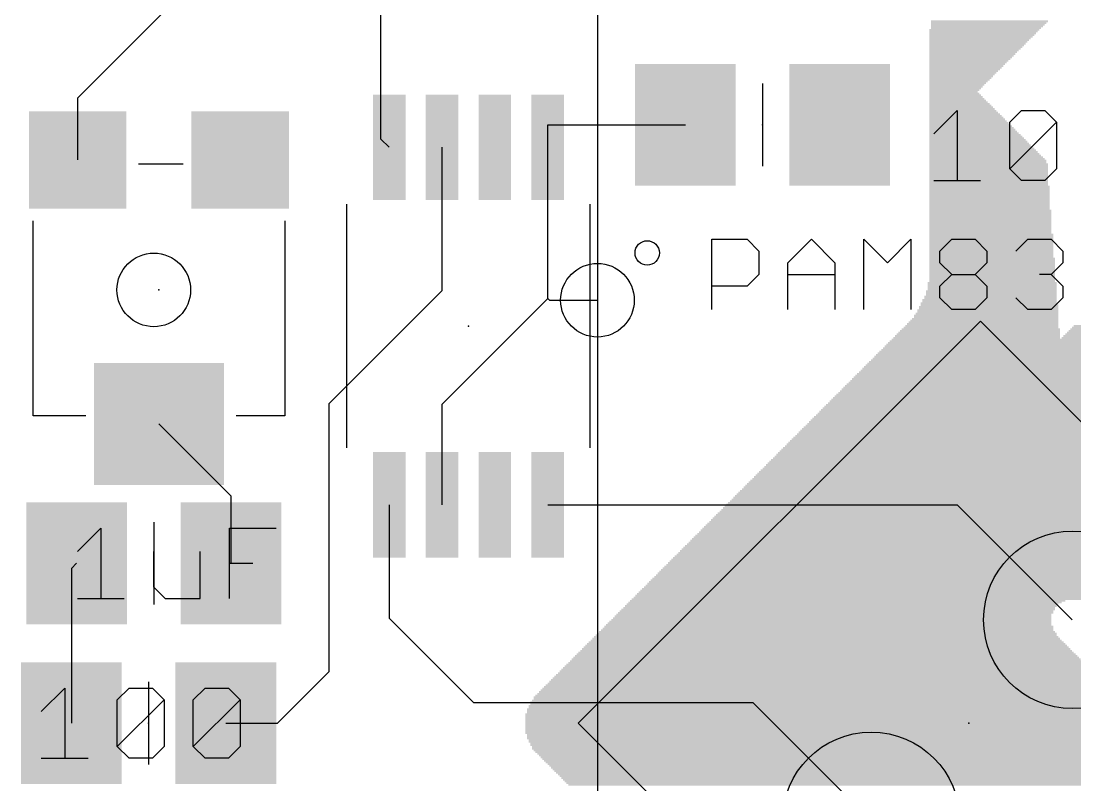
# Model space of a CAD drawing. Extents: x -40.8 to 40.8, y -42.1 to 43.9.
# Drawn here: x 17.29 to 30.26, y -20.06 to -10.66 of the extents above; entities that cross this region are included whole.
import ezdxf

# ---------------------------------------------------------------- set-up
doc = ezdxf.new("R2010")
doc.units = 0
for name, color, linetype in [('1', 22, 'CONTINUOUS'), ('16', 5, 'CONTINUOUS'), ('17', 82, 'CONTINUOUS'), ('18', 82, 'CONTINUOUS'), ('200', 2, 'CONTINUOUS'), ('21', 2, 'CONTINUOUS'), ('23', 2, 'CONTINUOUS'), ('27', 253, 'CONTINUOUS')]:
    doc.layers.add(name, color=color, linetype=linetype)

# ---------------------------------------------------------------- blocks, each defined once
blk = doc.blocks.new('RECT')
blk.add_solid([(-0.5, -0.5), (0.5, -0.5), (-0.5, 0.5), (0.5, 0.5)])
blk = doc.blocks.new('ROUNDP')
blk.add_circle((0, 0), 0.5)
blk = doc.blocks.new('ROUNDV')
blk.add_circle((0, 0), 0.5)

msp = doc.modelspace()

# ---------------------------------------------------------------- linework, layer by layer
at = {"layer": '1'}
for p, q in [((21.7195, -12.1125), (21.7195, -9.8425)), ((17.9865, -11.6045), (19.304, -10.287)), ((17.9865, -12.37), (17.9865, -11.6045)), ((23.7715, -12.2145), (23.7715, -11.938)), ((23.7715, -11.938), (25.466, -11.938)), ((21.8215, -12.2145), (21.7195, -12.1125)), ((22.4715, -13.9775), (22.4715, -12.2145)), ((23.7715, -14.0745), (23.7715, -12.2145)), ((21.082, -15.367), (22.4715, -13.9775)), ((22.4715, -15.3745), (23.7715, -14.0745)), ((23.7715, -14.0745), (23.794, -14.097)), ((23.794, -14.097), (24.384, -14.097)), ((21.082, -18.669), (21.082, -15.367)), ((22.4715, -16.6145), (22.4715, -15.3745)), ((18.9865, -15.62), (19.873, -16.5065)), ((19.873, -16.5065), (19.873, -17.3355)), ((21.8215, -16.6145), (21.8215, -18.0115)), ((23.7715, -16.6145), (28.8121, -16.6145)), ((28.8121, -16.6145), (30.2288, -18.0312)), ((17.973, -17.3355), (17.9095, -17.399)), ((17.9095, -17.399), (17.9095, -19.304)), ((21.8215, -18.0115), (22.86, -19.05)), ((20.447, -19.304), (21.082, -18.669)), ((22.86, -19.05), (26.2978, -19.05)), ((26.2978, -19.05), (27.7539, -20.5061)), ((19.8095, -19.304), (20.447, -19.304))]:
    msp.add_line(p, q, dxfattribs=at)
at = {"layer": '16'}
for p, q in [((24.384, 6.731), (24.384, -14.097)), ((24.384, -14.097), (24.384, -23.876))]:
    msp.add_line(p, q, dxfattribs=at)
at = {"layer": '21'}
for p, q in [((26.416, -11.43), (26.416, -12.446)), ((19.2865, -12.42), (18.7365, -12.42)), ((21.2965, -12.9145), (21.2965, -15.9145)), ((24.2965, -15.9145), (24.2965, -12.9145)), ((17.4365, -15.52), (17.4365, -13.12)), ((20.5365, -13.12), (20.5365, -15.52)), ((29.0974, -14.3543), (24.1477, -19.304)), ((33.0572, -18.3141), (29.0974, -14.3543)), ((18.0865, -15.52), (17.4365, -15.52)), ((20.5365, -15.52), (19.9365, -15.52)), ((18.923, -16.8275), (18.923, -17.8435)), ((18.8595, -18.796), (18.8595, -19.812)), ((24.1477, -19.304), (28.1075, -23.2638))]:
    msp.add_line(p, q, dxfattribs=at)
msp.add_circle((24.9965, -13.5145), 0.15, dxfattribs=at)
at = {"layer": '23'}
for p in [(26.416, -11.938), (18.9865, -13.97), (22.7965, -14.4145), (18.923, -17.3355), (18.8595, -19.304), (28.956, -19.304)]:
    msp.add_point(p, dxfattribs=at)
at = {"layer": '27'}
for p, q in [((28.5242, -12.0476), (28.8123, -11.7595)), ((28.8123, -11.7595), (28.8123, -12.6238)), ((29.4597, -11.9035), (29.6038, -11.7595)), ((29.6038, -11.7595), (29.8919, -11.7595)), ((29.8919, -11.7595), (30.0359, -11.9035)), ((29.4597, -12.4797), (29.4597, -11.9035)), ((29.4597, -12.4797), (30.0359, -11.9035)), ((30.0359, -11.9035), (30.0359, -12.4797)), ((29.6038, -12.6238), (29.4597, -12.4797)), ((30.0359, -12.4797), (29.8919, -12.6238)), ((28.5242, -12.6238), (29.1004, -12.6238)), ((29.8919, -12.6238), (29.6038, -12.6238)), ((25.7937, -14.2113), (25.7937, -13.347)), ((25.7937, -13.347), (26.2259, -13.347)), ((26.2259, -13.347), (26.3699, -13.491)), ((26.7292, -13.6351), (27.0173, -13.347)), ((27.0173, -13.347), (27.3054, -13.6351)), ((27.6647, -14.2113), (27.6647, -13.347)), ((27.6647, -13.347), (27.9529, -13.6351)), ((27.9529, -13.6351), (28.241, -13.347)), ((28.241, -13.347), (28.241, -14.2113)), ((28.6003, -13.491), (28.7443, -13.347)), ((28.7443, -13.347), (29.0324, -13.347)), ((29.0324, -13.347), (29.1765, -13.491)), ((29.5358, -13.491), (29.6798, -13.347)), ((29.6798, -13.347), (29.9679, -13.347)), ((29.9679, -13.347), (30.112, -13.491)), ((26.3699, -13.491), (26.3699, -13.7791)), ((28.6003, -13.6351), (28.6003, -13.491)), ((29.1765, -13.491), (29.1765, -13.6351)), ((30.112, -13.491), (30.112, -13.6351)), ((26.7292, -14.2113), (26.7292, -13.6351)), ((27.3054, -13.6351), (27.3054, -14.2113)), ((28.7443, -13.7791), (28.6003, -13.6351)), ((29.1765, -13.6351), (29.0324, -13.7791)), ((30.112, -13.6351), (29.9679, -13.7791)), ((26.3699, -13.7791), (26.2259, -13.9232)), ((26.7292, -13.7791), (27.3054, -13.7791)), ((28.6003, -13.9232), (28.7443, -13.7791)), ((28.7443, -13.7791), (29.0324, -13.7791)), ((29.0324, -13.7791), (29.1765, -13.9232)), ((29.9679, -13.7791), (29.8239, -13.7791)), ((29.9679, -13.7791), (30.112, -13.9232)), ((26.2259, -13.9232), (25.7937, -13.9232)), ((28.6003, -14.0672), (28.6003, -13.9232)), ((29.1765, -13.9232), (29.1765, -14.0672)), ((30.112, -13.9232), (30.112, -14.0672)), ((28.7443, -14.2113), (28.6003, -14.0672)), ((29.1765, -14.0672), (29.0324, -14.2113)), ((29.6798, -14.2113), (29.5358, -14.0672)), ((30.112, -14.0672), (29.9679, -14.2113)), ((29.0324, -14.2113), (28.7443, -14.2113)), ((29.9679, -14.2113), (29.6798, -14.2113)), ((17.9832, -17.1911), (18.2713, -16.903)), ((18.2713, -16.903), (18.2713, -17.7673)), ((19.8542, -17.7673), (19.8542, -16.903)), ((19.8542, -16.903), (20.4305, -16.903)), ((18.9187, -17.1911), (18.9187, -17.6232)), ((19.4949, -17.7673), (19.4949, -17.1911)), ((19.8542, -17.3351), (20.1424, -17.3351)), ((18.9187, -17.6232), (19.0628, -17.7673)), ((17.9832, -17.7673), (18.5594, -17.7673)), ((19.0628, -17.7673), (19.4949, -17.7673)), ((17.5387, -19.1596), (17.8268, -18.8715)), ((17.8268, -18.8715), (17.8268, -19.7358)), ((18.4742, -19.0155), (18.6183, -18.8715)), ((18.6183, -18.8715), (18.9064, -18.8715)), ((18.9064, -18.8715), (19.0504, -19.0155)), ((19.4097, -19.0155), (19.5538, -18.8715)), ((19.5538, -18.8715), (19.8419, -18.8715)), ((19.8419, -18.8715), (19.986, -19.0155)), ((18.4742, -19.5917), (18.4742, -19.0155)), ((18.4742, -19.5917), (19.0504, -19.0155)), ((19.0504, -19.0155), (19.0504, -19.5917)), ((19.4097, -19.5917), (19.4097, -19.0155)), ((19.4097, -19.5917), (19.986, -19.0155)), ((19.986, -19.0155), (19.986, -19.5917)), ((18.6183, -19.7358), (18.4742, -19.5917)), ((19.0504, -19.5917), (18.9064, -19.7358)), ((19.5538, -19.7358), (19.4097, -19.5917)), ((19.986, -19.5917), (19.8419, -19.7358)), ((17.5387, -19.7358), (18.1149, -19.7358)), ((18.9064, -19.7358), (18.6183, -19.7358)), ((19.8419, -19.7358), (19.5538, -19.7358))]:
    msp.add_line(p, q, dxfattribs=at)

# ---------------------------------------------------------------- block references
at = {"layer": '1', "xscale": 1.24, "yscale": 1.5}
for p in [(25.466, -11.938), (27.366, -11.938), (17.973, -17.3355), (19.873, -17.3355), (17.9095, -19.304), (19.8095, -19.304)]:
    msp.add_blockref('RECT', p, dxfattribs=at)
at = {"layer": '1'}
for p, xscale, yscale, rotation in [((21.8215, -12.2145), 1.3, 0.4, 270), ((22.4715, -12.2145), 1.3, 0.4, 270), ((23.1215, -12.2145), 1.3, 0.4, 270), ((23.7715, -12.2145), 1.3, 0.4, 270), ((17.9865, -12.37), 1.2, 1.2, 270), ((19.9865, -12.37), 1.2, 1.2, 270), ((18.9865, -15.62), 1.6, 1.5, 180), ((21.8215, -16.6145), 1.3, 0.4, 270), ((22.4715, -16.6145), 1.3, 0.4, 270), ((23.1215, -16.6145), 1.3, 0.4, 270), ((23.7715, -16.6145), 1.3, 0.4, 270)]:
    msp.add_blockref('RECT', p, dxfattribs=dict(at, xscale=xscale, yscale=yscale, rotation=rotation))
at = {"layer": '17', "xscale": 2.1844, "yscale": 2.1844, "rotation": 45}
for p in [(30.2288, -18.0312), (30.2288, -18.0312), (27.7539, -20.5061), (27.7539, -20.5061)]:
    msp.add_blockref('ROUNDP', p, dxfattribs=at)
at = {"layer": '18', "xscale": 0.9064, "yscale": 0.9064}
for p in [(18.923, -13.97), (18.923, -13.97), (24.384, -14.097), (24.384, -14.097)]:
    msp.add_blockref('ROUNDV', p, dxfattribs=at)
at = {"layer": '200', "yscale": 0.0212}
for p, xscale in [((29.1469, -10.7691), 1.3548), ((29.2104, -10.6633), 1.4396), ((29.1998, -10.6844), 1.4184), ((29.1893, -10.7056), 1.3973), ((29.1787, -10.7268), 1.3761), ((29.1681, -10.748), 1.3549), ((29.1364, -10.7903), 1.3337), ((29.1151, -10.8326), 1.2913), ((29.1046, -10.8538), 1.2702), ((29.094, -10.875), 1.249), ((29.0834, -10.8961), 1.2278), ((29.1258, -10.8115), 1.3125), ((29.0305, -11.002), 1.122), ((29.0199, -11.0232), 1.1008), ((29.0729, -10.9173), 1.2067), ((29.0623, -10.9385), 1.1855), ((29.0517, -10.9597), 1.1643), ((29.0411, -10.9808), 1.1431), ((29.0093, -11.0443), 1.0796), ((28.9988, -11.0655), 1.0585), ((28.9882, -11.0867), 1.0373), ((28.9776, -11.1078), 1.0161), ((28.967, -11.129), 0.995), ((28.9564, -11.1502), 0.9738), ((28.9458, -11.1714), 0.9526), ((28.9352, -11.1925), 0.9314), ((28.9246, -11.2137), 0.9103), ((28.8929, -11.2772), 0.8468), ((28.9141, -11.2349), 0.8891), ((28.9035, -11.256), 0.8679), ((28.8823, -11.2984), 0.8256), ((28.8717, -11.3195), 0.8044), ((28.84, -11.3831), 0.7409), ((28.8294, -11.4042), 0.7197), ((28.8188, -11.4254), 0.6986), ((28.8612, -11.3407), 0.7833), ((28.8506, -11.3619), 0.7621), ((28.8082, -11.4466), 0.6774), ((28.7976, -11.4677), 0.6562), ((28.7871, -11.4889), 0.6351), ((28.7765, -11.5101), 0.6139), ((28.7659, -11.5312), 0.5927), ((28.7765, -11.5524), 0.6139), ((28.7871, -11.5736), 0.6351), ((28.7976, -11.5948), 0.6562), ((28.8082, -11.6159), 0.6774), ((28.8188, -11.6371), 0.6986), ((28.8294, -11.6583), 0.7197), ((28.84, -11.6794), 0.7409), ((28.8717, -11.7429), 0.8044), ((28.8823, -11.7641), 0.8256), ((28.8929, -11.7853), 0.8468), ((28.8506, -11.7006), 0.7621), ((28.8612, -11.7218), 0.7833), ((28.9035, -11.8065), 0.8679), ((28.9246, -11.8488), 0.9103), ((28.9352, -11.87), 0.9314), ((28.9458, -11.8911), 0.9526), ((28.9564, -11.9123), 0.9738), ((28.967, -11.9335), 0.995), ((28.9141, -11.8276), 0.8891), ((28.9776, -11.9546), 1.0161), ((28.9882, -11.9758), 1.0373), ((28.9988, -11.997), 1.0585), ((29.0093, -12.0182), 1.0796), ((29.0199, -12.0393), 1.1008), ((29.0305, -12.0605), 1.122), ((29.0834, -12.1663), 1.2278), ((29.094, -12.1875), 1.249), ((29.0411, -12.0817), 1.1431), ((29.0517, -12.1028), 1.1643), ((29.0623, -12.124), 1.1855), ((29.0729, -12.1452), 1.2067), ((29.1046, -12.2087), 1.2702), ((29.1151, -12.2299), 1.2913), ((29.1364, -12.2722), 1.3337), ((29.1469, -12.2934), 1.3548), ((29.1575, -12.3145), 1.376), ((29.1258, -12.251), 1.3125), ((29.1681, -12.3357), 1.3972), ((29.1787, -12.3569), 1.4184), ((29.1893, -12.378), 1.4395), ((29.1893, -12.3992), 1.4395), ((29.1999, -12.4204), 1.4607), ((29.1999, -12.4416), 1.4607), ((29.1999, -12.4627), 1.4607), ((29.1999, -12.4839), 1.4607), ((29.1999, -12.5051), 1.4607), ((29.1999, -12.5262), 1.4607), ((29.1999, -12.5474), 1.4607), ((29.1999, -12.5686), 1.4607), ((29.1999, -12.5897), 1.4607), ((29.1999, -12.6109), 1.4607), ((29.1999, -12.6321), 1.4607), ((29.1999, -12.6533), 1.4607), ((29.1999, -12.6744), 1.4607), ((29.2105, -12.6956), 1.4819), ((29.2105, -12.7168), 1.4819), ((29.2105, -12.7379), 1.4819), ((29.2105, -12.7591), 1.4819), ((29.2105, -12.7803), 1.4819), ((29.2105, -12.8014), 1.4819), ((29.2105, -12.8226), 1.4819), ((29.2105, -12.8438), 1.4819), ((29.2105, -12.865), 1.4819), ((29.2105, -12.8861), 1.4819), ((29.2105, -12.9073), 1.4819), ((29.2105, -12.9285), 1.4819), ((29.2105, -12.9496), 1.4819), ((29.2105, -12.9708), 1.4819), ((29.221, -12.992), 1.503), ((29.221, -13.0132), 1.503), ((29.221, -13.0343), 1.503), ((29.221, -13.0555), 1.503), ((29.221, -13.0767), 1.503), ((29.221, -13.0978), 1.503), ((29.221, -13.119), 1.503), ((29.221, -13.1402), 1.503), ((29.221, -13.1613), 1.503), ((29.221, -13.1825), 1.503), ((29.221, -13.2037), 1.503), ((29.221, -13.2248), 1.503), ((29.221, -13.246), 1.503), ((29.221, -13.2672), 1.503), ((29.2316, -13.2884), 1.5242), ((29.2316, -13.3095), 1.5242), ((29.2316, -13.3307), 1.5242), ((29.2316, -13.3519), 1.5242), ((29.2316, -13.373), 1.5242), ((29.2316, -13.3942), 1.5242), ((29.2316, -13.4154), 1.5242), ((29.2316, -13.4365), 1.5242), ((29.2316, -13.4577), 1.5242), ((29.2316, -13.4789), 1.5242), ((29.2316, -13.5001), 1.5242), ((29.2316, -13.5212), 1.5242), ((29.2316, -13.5424), 1.5242), ((29.2316, -13.5636), 1.5242), ((29.2422, -13.5847), 1.5454), ((29.2422, -13.6059), 1.5454), ((29.2422, -13.6271), 1.5454), ((29.2422, -13.6482), 1.5454), ((29.2422, -13.6694), 1.5454), ((29.2422, -13.6906), 1.5454), ((29.2422, -13.7118), 1.5454), ((29.2422, -13.7329), 1.5454), ((29.2422, -13.7541), 1.5454), ((29.2422, -13.8811), 1.5877), ((29.2422, -13.7753), 1.5454), ((29.2422, -13.7964), 1.5454), ((29.2422, -13.8176), 1.5454), ((29.2422, -13.8388), 1.5454), ((29.2422, -13.8599), 1.5454), ((29.2316, -13.987), 1.6089), ((29.2316, -14.0081), 1.6089), ((29.2422, -13.9023), 1.5877), ((29.2422, -13.9235), 1.5877), ((29.2422, -13.9446), 1.5877), ((29.2422, -13.9658), 1.5877), ((29.1998, -14.1352), 1.6724), ((29.2104, -14.0928), 1.6512), ((29.2104, -14.114), 1.6512), ((29.221, -14.0505), 1.63), ((29.221, -14.0716), 1.63), ((29.2316, -14.0293), 1.6089), ((29.1787, -14.2622), 1.7571), ((29.1893, -14.2198), 1.7359), ((29.1893, -14.241), 1.7359), ((29.1998, -14.1775), 1.7148), ((29.1998, -14.1987), 1.7148), ((29.2104, -14.1563), 1.6936), ((29.1258, -14.3892), 1.8629), ((29.1363, -14.368), 1.8418), ((29.1469, -14.3469), 1.8206), ((29.1575, -14.3257), 1.7994), ((29.1681, -14.2833), 1.7783), ((29.1681, -14.3045), 1.7783), ((29.0623, -14.5374), 2.0323), ((29.0728, -14.5162), 2.0112), ((29.0834, -14.495), 1.99), ((29.094, -14.4739), 1.9688), ((29.1045, -14.4527), 1.9477), ((29.1045, -14.4315), 1.9053), ((29.1151, -14.4104), 1.8841), ((31.3274, -14.5374), 2.4134), ((31.3592, -14.5162), 2.4345), ((31.3803, -14.495), 2.4345), ((30.8723, -14.4739), 1.3761), ((30.8405, -14.4527), 1.2702), ((30.83, -14.4315), 1.2067), ((30.8299, -14.4104), 1.1644), ((30.1207, -14.6644), 4.4034), ((30.1419, -14.6432), 4.4034), ((30.1737, -14.6221), 4.4245), ((30.2055, -14.6009), 4.4457), ((30.2371, -14.5797), 4.4669), ((29.0517, -14.5586), 2.0535), ((31.2957, -14.5586), 2.3922), ((29.909, -14.7914), 4.234), ((29.9408, -14.7703), 4.2552), ((29.9832, -14.7491), 4.2975), ((30.0149, -14.7279), 4.3187), ((30.0467, -14.7068), 4.3399), ((30.089, -14.6856), 4.3822), ((29.5809, -14.9184), 3.8318), ((29.655, -14.8973), 3.9376), ((29.7185, -14.8761), 4.0223), ((29.7714, -14.8549), 4.0858), ((29.8138, -14.8338), 4.1281), ((29.8667, -14.8126), 4.1916), ((29.4539, -15.0455), 3.8318), ((29.4645, -15.0243), 3.8106), ((29.4856, -15.0031), 3.8106), ((29.5068, -14.982), 3.8106), ((29.528, -14.9608), 3.8106), ((29.5491, -14.9396), 3.8106), ((29.3692, -15.1725), 3.9164), ((29.3798, -15.1513), 3.8953), ((29.3904, -15.1301), 3.8741), ((29.4116, -15.109), 3.8741), ((29.4221, -15.0878), 3.853), ((29.4327, -15.0666), 3.8318), ((29.3269, -15.2995), 4.0859), ((29.3269, -15.2783), 4.0435), ((29.3375, -15.2572), 4.0223), ((29.3481, -15.236), 4.0011), ((29.348, -15.2148), 3.9588), ((29.3586, -15.1937), 3.9376), ((29.9408, -15.4265), 5.5677), ((29.3375, -15.4054), 4.3187), ((29.3269, -15.3842), 4.2551), ((29.3269, -15.363), 4.2129), ((29.3269, -15.3418), 4.1705), ((29.3269, -15.3207), 4.1281), ((29.6973, -15.5747), 5.3772), ((29.7397, -15.5535), 5.4195), ((29.7715, -15.5324), 5.4407), ((29.8138, -15.5112), 5.4831), ((29.8455, -15.49), 5.5042), ((29.8773, -15.4689), 5.5254), ((29.9091, -15.4477), 5.5465), ((29.4433, -15.7017), 5.1232), ((29.4856, -15.6806), 5.1655), ((29.5386, -15.6594), 5.2289), ((29.5809, -15.6382), 5.2714), ((29.6233, -15.6171), 5.3137), ((29.6656, -15.5959), 5.356), ((29.094, -15.8288), 4.6786), ((29.1258, -15.8076), 4.6997), ((29.1575, -15.7864), 4.7209), ((29.2528, -15.7652), 4.8691), ((29.3269, -15.7441), 4.9749), ((29.3798, -15.7229), 5.0385), ((28.9882, -15.9558), 4.7209), ((28.9987, -15.9346), 4.6998), ((29.0199, -15.9134), 4.6998), ((29.0305, -15.8923), 4.6786), ((29.0517, -15.8711), 4.6785), ((29.0728, -15.8499), 4.6786), ((28.9141, -16.0828), 4.8267), ((28.9246, -16.0616), 4.8056), ((28.9352, -16.0405), 4.7844), ((28.9458, -16.0193), 4.7632), ((28.9564, -15.9981), 4.7421), ((28.9776, -15.9769), 4.7421), ((28.8823, -16.2098), 5.0173), ((28.8823, -16.1886), 4.975), ((28.8929, -16.1675), 4.9538), ((28.8929, -16.1463), 4.9115), ((28.9035, -16.1251), 4.8903), ((28.9141, -16.104), 4.8691), ((30.904, -16.3368), 9.3148), ((30.9146, -16.3157), 9.2936), ((30.9252, -16.2945), 9.2724), ((28.9035, -16.2733), 5.1867), ((28.8929, -16.2522), 5.1231), ((28.8823, -16.231), 5.0596), ((30.8405, -16.4639), 9.4418), ((30.8511, -16.4427), 9.4206), ((30.8617, -16.4215), 9.3995), ((30.8723, -16.4003), 9.3783), ((30.8829, -16.3792), 9.3571), ((30.8934, -16.358), 9.336), ((30.7664, -16.612), 9.59), ((30.777, -16.5909), 9.5688), ((30.7876, -16.5697), 9.5477), ((30.7982, -16.5485), 9.5265), ((30.8087, -16.5274), 9.5053), ((30.8194, -16.5062), 9.4841), ((30.8299, -16.485), 9.463), ((30.7029, -16.7391), 9.717), ((30.7135, -16.7179), 9.6958), ((30.7241, -16.6967), 9.6747), ((30.7347, -16.6756), 9.6535), ((30.7453, -16.6544), 9.6323), ((30.7558, -16.6332), 9.6112), ((30.6394, -16.8661), 9.844), ((30.65, -16.8449), 9.8229), ((30.6606, -16.8237), 9.8017), ((30.6712, -16.8026), 9.7805), ((30.6817, -16.7814), 9.7594), ((30.6923, -16.7602), 9.7382), ((30.5759, -16.9931), 9.9711), ((30.5865, -16.9719), 9.9499), ((30.5971, -16.9508), 9.9287), ((30.6077, -16.9296), 9.9075), ((30.6182, -16.9084), 9.8864), ((30.6288, -16.8873), 9.8652), ((30.5124, -17.1201), 10.0981), ((30.523, -17.099), 10.0769), ((30.5336, -17.0778), 10.0557), ((30.5441, -17.0566), 10.0346), ((30.5547, -17.0354), 10.0134), ((30.5653, -17.0143), 9.9922), ((30.4489, -17.2471), 10.2251), ((30.4595, -17.226), 10.2039), ((30.47, -17.2048), 10.1828), ((30.4806, -17.1836), 10.1616), ((30.4912, -17.1625), 10.1404), ((30.5018, -17.1413), 10.1192), ((30.3854, -17.3742), 10.3521), ((30.396, -17.353), 10.3309), ((30.4065, -17.3318), 10.3098), ((30.4171, -17.3107), 10.2886), ((30.4277, -17.2895), 10.2674), ((30.4383, -17.2683), 10.2463), ((30.3113, -17.5224), 10.5003), ((30.3219, -17.5012), 10.4791), ((30.3324, -17.48), 10.458), ((30.343, -17.4589), 10.4368), ((30.3536, -17.4377), 10.4156), ((30.3642, -17.4165), 10.3945), ((30.3748, -17.3953), 10.3733), ((30.2477, -17.6494), 10.6273), ((30.2583, -17.6282), 10.6062), ((30.2689, -17.607), 10.585), ((30.2795, -17.5859), 10.5638), ((30.2901, -17.5647), 10.5426), ((30.3007, -17.5435), 10.5215), ((30.1843, -17.7764), 10.7543), ((30.1948, -17.7552), 10.7332), ((30.2054, -17.7341), 10.712), ((30.216, -17.7129), 10.6908), ((30.2266, -17.6917), 10.6697), ((30.2371, -17.6705), 10.6485), ((27.3475, -17.9034), 5.3349), ((27.3581, -17.8822), 5.3137), ((27.3792, -17.8611), 5.3136), ((27.4003, -17.8399), 5.3137), ((27.4322, -17.8187), 5.3349), ((27.4639, -17.7976), 5.356), ((27.2628, -18.0304), 5.4195), ((27.2734, -18.0093), 5.3983), ((27.284, -17.9881), 5.3771), ((27.2945, -17.9669), 5.356), ((27.3157, -17.9458), 5.356), ((27.3263, -17.9246), 5.3348), ((27.2099, -18.1575), 5.5677), ((27.2204, -18.1363), 5.5465), ((27.231, -18.1151), 5.5254), ((27.231, -18.0939), 5.483), ((27.2416, -18.0728), 5.4618), ((27.2522, -18.0516), 5.4407), ((27.1993, -18.2845), 5.8006), ((27.1993, -18.2633), 5.7583), ((27.1993, -18.2421), 5.7159), ((27.1993, -18.221), 5.6735), ((27.2099, -18.1998), 5.6523), ((27.2099, -18.1786), 5.6101), ((27.1993, -18.4115), 6.0546), ((27.1993, -18.3903), 6.0123), ((27.1993, -18.3692), 5.9699), ((27.1993, -18.348), 5.9276), ((27.1993, -18.3268), 5.8853), ((27.1993, -18.3056), 5.8429), ((27.1993, -18.5597), 6.351), ((27.1993, -18.5385), 6.3087), ((27.1993, -18.5173), 6.2663), ((27.1993, -18.4962), 6.224), ((27.1993, -18.475), 6.1817), ((27.1993, -18.4538), 6.1393), ((27.1993, -18.4327), 6.0969), ((27.1993, -18.6867), 6.6051), ((27.1993, -18.6655), 6.5627), ((27.1993, -18.6444), 6.5203), ((27.1993, -18.6232), 6.478), ((27.1993, -18.602), 6.4357), ((27.1993, -18.5809), 6.3933), ((27.1993, -18.8137), 6.8591), ((27.1993, -18.7926), 6.8167), ((27.1993, -18.7714), 6.7744), ((27.1993, -18.7502), 6.7321), ((27.1993, -18.729), 6.6897), ((27.1993, -18.7079), 6.6474), ((27.1993, -18.9407), 7.1131), ((27.1993, -18.9196), 7.0708), ((27.1993, -18.8984), 7.0285), ((27.1993, -18.8772), 6.9861), ((27.1993, -18.8561), 6.9437), ((27.1993, -18.8349), 6.9014), ((27.2204, -19.0678), 7.3248), ((27.2099, -19.0466), 7.3037), ((27.2099, -19.0254), 7.2613), ((27.1993, -18.9831), 7.1978), ((27.2099, -19.0043), 7.2189), ((27.1993, -18.9619), 7.1555), ((27.2628, -19.1948), 7.5365), ((27.2416, -19.1313), 7.4518), ((27.2522, -19.1525), 7.473), ((27.2628, -19.1736), 7.4942), ((27.2416, -19.1101), 7.4095), ((27.2204, -19.0889), 7.3671), ((27.2945, -19.2583), 7.6), ((27.3051, -19.2795), 7.6212), ((27.3157, -19.3006), 7.6424), ((27.3263, -19.3218), 7.6636), ((27.2734, -19.216), 7.5577), ((27.284, -19.2371), 7.5789), ((27.3686, -19.4065), 7.7482), ((27.3792, -19.4277), 7.7694), ((27.3369, -19.343), 7.6847), ((27.3475, -19.3641), 7.7059), ((27.3581, -19.3853), 7.7271), ((27.4004, -19.4488), 7.7694), ((27.4109, -19.47), 7.7905), ((27.4215, -19.4912), 7.8117), ((27.4428, -19.5123), 7.8117), ((27.4534, -19.5335), 7.8329), ((27.4745, -19.5547), 7.8329), ((27.4851, -19.5758), 7.8541), ((27.5063, -19.597), 7.8541), ((27.5168, -19.6182), 7.8752), ((27.538, -19.6394), 7.8752), ((27.5592, -19.6605), 7.8753), ((27.5803, -19.6817), 7.8752), ((27.6015, -19.7029), 7.8752), ((27.6227, -19.724), 7.8753), ((27.6439, -19.7452), 7.8753), ((27.665, -19.7664), 7.8752), ((27.6862, -19.7875), 7.8752), ((27.7074, -19.8087), 7.8753), ((27.7285, -19.8299), 7.8752), ((27.7497, -19.8511), 7.8752), ((27.7709, -19.8722), 7.8753), ((27.792, -19.8934), 7.8752), ((27.8132, -19.9146), 7.8752), ((27.8344, -19.9357), 7.8753), ((27.8556, -19.9569), 7.8753), ((27.8767, -19.9781), 7.8752), ((27.8979, -19.9992), 7.8752), ((27.9191, -20.0204), 7.8753), ((27.9402, -20.0416), 7.8752), ((27.9614, -20.0628), 7.8752)]:
    msp.add_blockref('RECT', p, dxfattribs=dict(at, xscale=xscale))

doc.saveas('drawing.dxf')
